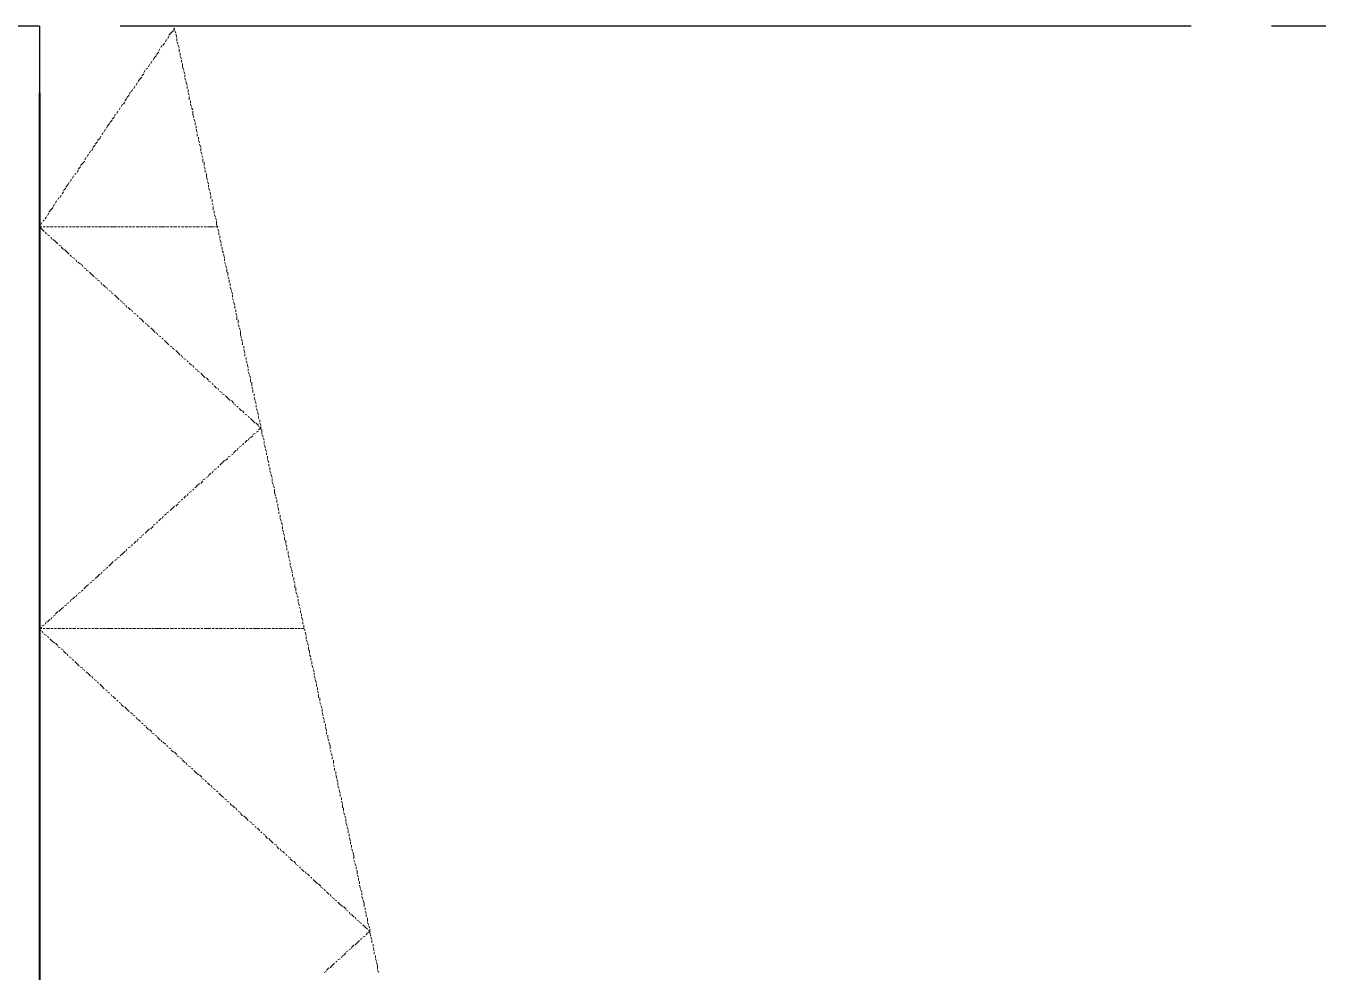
# Model space of a CAD drawing. Extents: x 8 to 21351, y 0 to 420.
# Drawn here: x 15751.75 to 15776.01, y 245.65 to 263.31 of the extents above; entities that cross this region are included whole.
import ezdxf

# ---------------------------------------------------------------- set-up
doc = ezdxf.new("R2010")
doc.units = 0

msp = doc.modelspace()

# ---------------------------------------------------------------- linework, layer by layer
at = {"lineweight": 25}
for p, q in [((15752.008, 263.313), (15750.992, 263.313)), ((15752.008, 263.313), (15752.008, 249.915)), ((15773.493, 263.313), (15753.511, 263.313)), ((15776.011, 263.313), (15774.995, 263.313)), ((15752.008, 248.412), (15752.008, 247.417)), ((15752.008, 245.914), (15752.008, 225.912))]:
    msp.add_line(p, q, dxfattribs=at)
at = {"color": 7, "lineweight": 5}
for p, q in [((15754.506, 263.229), (15754.464, 263.186)), ((15754.527, 263.271), (15754.506, 263.25)), ((15754.527, 263.25), (15754.527, 263.271)), ((15754.548, 263.186), (15754.527, 263.229)), ((15754.294, 262.954), (15754.273, 262.911)), ((15754.337, 262.996), (15754.316, 262.954)), ((15754.379, 263.059), (15754.358, 263.017)), ((15754.421, 263.123), (15754.4, 263.08)), ((15754.464, 263.186), (15754.421, 263.144)), ((15754.57, 263.102), (15754.548, 263.165)), ((15754.57, 263.038), (15754.57, 263.08)), ((15754.591, 262.975), (15754.57, 263.017)), ((15754.612, 262.911), (15754.591, 262.954)), ((15754.146, 262.721), (15754.125, 262.678)), ((15754.189, 262.763), (15754.146, 262.721)), ((15754.231, 262.827), (15754.189, 262.784)), ((15754.252, 262.89), (15754.231, 262.848)), ((15754.612, 262.827), (15754.612, 262.89)), ((15754.633, 262.763), (15754.633, 262.805)), ((15754.654, 262.699), (15754.633, 262.742)), ((15753.977, 262.488), (15753.956, 262.445)), ((15754.019, 262.53), (15753.998, 262.509)), ((15754.062, 262.594), (15754.04, 262.551)), ((15754.104, 262.657), (15754.083, 262.615)), ((15754.654, 262.636), (15754.654, 262.678)), ((15754.675, 262.551), (15754.675, 262.615)), ((15754.697, 262.488), (15754.675, 262.551)), ((15754.718, 262.424), (15754.697, 262.467)), ((15753.829, 262.255), (15753.808, 262.213)), ((15753.871, 262.318), (15753.85, 262.276)), ((15753.913, 262.361), (15753.871, 262.318)), ((15753.956, 262.424), (15753.913, 262.382)), ((15754.718, 262.361), (15754.718, 262.403)), ((15754.739, 262.297), (15754.718, 262.34)), ((15754.76, 262.213), (15754.739, 262.276)), ((15753.681, 262.022), (15753.638, 261.98)), ((15753.702, 262.086), (15753.681, 262.043)), ((15753.744, 262.128), (15753.723, 262.086)), ((15753.786, 262.192), (15753.765, 262.149)), ((15754.76, 262.149), (15754.76, 262.192)), ((15754.781, 262.086), (15754.781, 262.128)), ((15754.802, 262.022), (15754.781, 262.065)), ((15754.802, 261.938), (15754.802, 262.001)), ((15753.511, 261.789), (15753.49, 261.747)), ((15753.554, 261.853), (15753.532, 261.81)), ((15753.596, 261.895), (15753.575, 261.853)), ((15753.638, 261.959), (15753.596, 261.916)), ((15754.824, 261.874), (15754.824, 261.916)), ((15754.845, 261.81), (15754.824, 261.853)), ((15754.866, 261.747), (15754.845, 261.789)), ((15753.321, 261.493), (15753.278, 261.451)), ((15753.363, 261.557), (15753.321, 261.514)), ((15753.405, 261.62), (15753.363, 261.578)), ((15753.427, 261.662), (15753.405, 261.641)), ((15753.469, 261.726), (15753.448, 261.683)), ((15754.866, 261.662), (15754.866, 261.726)), ((15754.887, 261.599), (15754.866, 261.662)), ((15754.908, 261.535), (15754.887, 261.578)), ((15754.908, 261.472), (15754.908, 261.514)), ((15753.151, 261.26), (15753.13, 261.218)), ((15753.194, 261.324), (15753.173, 261.281)), ((15753.236, 261.387), (15753.215, 261.345)), ((15753.278, 261.451), (15753.257, 261.408)), ((15754.929, 261.408), (15754.929, 261.451)), ((15754.951, 261.324), (15754.929, 261.387)), ((15754.951, 261.26), (15754.951, 261.303)), ((15753.003, 261.027), (15752.982, 260.985)), ((15753.046, 261.091), (15753.003, 261.048)), ((15753.088, 261.154), (15753.046, 261.112)), ((15753.13, 261.218), (15753.088, 261.175)), ((15754.972, 261.197), (15754.972, 261.239)), ((15754.993, 261.133), (15754.972, 261.175)), ((15755.014, 261.048), (15754.993, 261.112)), ((15755.014, 260.985), (15755.014, 261.027)), ((15752.855, 260.795), (15752.813, 260.752)), ((15752.876, 260.858), (15752.855, 260.816)), ((15752.919, 260.921), (15752.897, 260.879)), ((15752.961, 260.985), (15752.94, 260.943)), ((15755.035, 260.921), (15755.014, 260.964)), ((15755.056, 260.858), (15755.035, 260.9)), ((15755.056, 260.773), (15755.056, 260.837)), ((15755.078, 260.71), (15755.078, 260.773)), ((15752.686, 260.562), (15752.665, 260.541)), ((15752.728, 260.625), (15752.707, 260.583)), ((15752.77, 260.689), (15752.728, 260.646)), ((15752.813, 260.752), (15752.77, 260.71)), ((15755.099, 260.646), (15755.078, 260.689)), ((15755.099, 260.583), (15755.099, 260.625)), ((15755.12, 260.498), (15755.12, 260.562)), ((15752.495, 260.286), (15752.453, 260.244)), ((15752.538, 260.35), (15752.495, 260.308)), ((15752.559, 260.392), (15752.538, 260.35)), ((15752.601, 260.456), (15752.58, 260.413)), ((15752.643, 260.519), (15752.622, 260.477)), ((15755.141, 260.435), (15755.12, 260.498)), ((15755.162, 260.371), (15755.141, 260.413)), ((15755.162, 260.308), (15755.162, 260.35)), ((15755.183, 260.244), (15755.162, 260.286)), ((15752.326, 260.054), (15752.305, 260.011)), ((15752.368, 260.117), (15752.347, 260.075)), ((15752.411, 260.159), (15752.389, 260.117)), ((15752.453, 260.223), (15752.432, 260.181)), ((15755.205, 260.159), (15755.183, 260.223)), ((15755.205, 260.096), (15755.205, 260.138)), ((15755.226, 260.033), (15755.226, 260.075)), ((15752.178, 259.821), (15752.157, 259.779)), ((15752.22, 259.884), (15752.178, 259.842)), ((15752.262, 259.927), (15752.22, 259.884)), ((15752.284, 259.99), (15752.262, 259.948)), ((15755.247, 259.969), (15755.226, 260.011)), ((15755.247, 259.884), (15755.247, 259.948)), ((15755.268, 259.821), (15755.268, 259.863)), ((15755.289, 259.757), (15755.268, 259.8)), ((15752.008, 259.588), (15752.008, 259.567)), ((15752.008, 259.567), (15752.051, 259.524)), ((15752.008, 259.524), (15752.008, 259.567)), ((15752.008, 259.567), (15752.051, 259.567)), ((15752.051, 259.651), (15752.03, 259.609)), ((15752.093, 259.694), (15752.072, 259.673)), ((15752.072, 259.567), (15752.114, 259.567)), ((15752.135, 259.757), (15752.114, 259.715)), ((15752.135, 259.567), (15752.178, 259.567)), ((15752.199, 259.567), (15752.262, 259.567)), ((15752.284, 259.567), (15752.326, 259.567)), ((15752.347, 259.567), (15752.389, 259.567)), ((15752.411, 259.567), (15752.474, 259.567)), ((15752.495, 259.567), (15752.538, 259.567)), ((15752.559, 259.567), (15752.601, 259.567)), ((15752.622, 259.567), (15752.665, 259.567)), ((15752.686, 259.567), (15752.749, 259.567)), ((15752.77, 259.567), (15752.813, 259.567)), ((15752.834, 259.567), (15752.876, 259.567)), ((15752.897, 259.567), (15752.961, 259.567)), ((15752.982, 259.567), (15753.024, 259.567)), ((15753.046, 259.567), (15753.088, 259.567)), ((15753.109, 259.567), (15753.173, 259.567)), ((15753.194, 259.567), (15753.236, 259.567)), ((15753.257, 259.567), (15753.3, 259.567)), ((15753.321, 259.567), (15753.384, 259.567)), ((15753.384, 259.567), (15753.448, 259.567)), ((15753.469, 259.567), (15753.511, 259.567)), ((15753.532, 259.567), (15753.575, 259.567)), ((15753.596, 259.567), (15753.659, 259.567)), ((15753.681, 259.567), (15753.723, 259.567)), ((15753.744, 259.567), (15753.786, 259.567)), ((15753.808, 259.567), (15753.871, 259.567)), ((15753.892, 259.567), (15753.935, 259.567)), ((15753.956, 259.567), (15753.998, 259.567)), ((15754.019, 259.567), (15754.083, 259.567)), ((15754.104, 259.567), (15754.146, 259.567)), ((15754.167, 259.567), (15754.21, 259.567)), ((15754.231, 259.567), (15754.294, 259.567)), ((15754.294, 259.567), (15754.358, 259.567)), ((15754.379, 259.567), (15754.421, 259.567)), ((15754.443, 259.567), (15754.485, 259.567)), ((15754.506, 259.567), (15754.57, 259.567)), ((15754.591, 259.567), (15754.633, 259.567)), ((15754.654, 259.567), (15754.697, 259.567)), ((15754.718, 259.567), (15754.781, 259.567)), ((15754.802, 259.567), (15754.845, 259.567)), ((15754.866, 259.567), (15754.908, 259.567)), ((15754.929, 259.567), (15754.993, 259.567)), ((15755.014, 259.567), (15755.056, 259.567)), ((15755.078, 259.567), (15755.12, 259.567)), ((15755.141, 259.567), (15755.205, 259.567)), ((15755.205, 259.567), (15755.268, 259.567)), ((15755.31, 259.694), (15755.289, 259.736)), ((15755.289, 259.567), (15755.332, 259.567)), ((15755.31, 259.609), (15755.31, 259.673)), ((15755.332, 259.546), (15755.31, 259.609)), ((15752.008, 259.461), (15752.008, 259.503)), ((15752.008, 259.397), (15752.008, 259.44)), ((15752.008, 259.313), (15752.008, 259.376)), ((15752.051, 259.524), (15752.093, 259.482)), ((15752.114, 259.461), (15752.135, 259.44)), ((15752.157, 259.419), (15752.199, 259.397)), ((15752.22, 259.376), (15752.241, 259.334)), ((15752.262, 259.334), (15752.305, 259.292)), ((15755.353, 259.482), (15755.332, 259.524)), ((15755.353, 259.419), (15755.353, 259.461)), ((15755.374, 259.355), (15755.374, 259.397)), ((15755.395, 259.271), (15755.374, 259.334)), ((15752.008, 259.249), (15752.008, 259.292)), ((15752.008, 259.186), (15752.008, 259.228)), ((15752.008, 259.101), (15752.008, 259.165)), ((15752.008, 259.038), (15752.008, 259.08)), ((15752.305, 259.292), (15752.347, 259.249)), ((15752.368, 259.228), (15752.411, 259.207)), ((15752.411, 259.186), (15752.453, 259.144)), ((15752.474, 259.144), (15752.516, 259.101)), ((15752.516, 259.101), (15752.559, 259.059)), ((15755.395, 259.207), (15755.395, 259.249)), ((15755.416, 259.144), (15755.416, 259.186)), ((15755.437, 259.08), (15755.416, 259.122)), ((15752.008, 258.974), (15752.008, 259.017)), ((15752.008, 258.889), (15752.008, 258.953)), ((15752.008, 258.826), (15752.008, 258.889)), ((15752.58, 259.038), (15752.601, 259.017)), ((15752.622, 258.995), (15752.665, 258.974)), ((15752.686, 258.953), (15752.707, 258.911)), ((15752.728, 258.911), (15752.77, 258.868)), ((15752.792, 258.868), (15752.813, 258.826)), ((15755.459, 258.995), (15755.437, 259.059)), ((15755.459, 258.932), (15755.459, 258.974)), ((15755.48, 258.868), (15755.459, 258.911)), ((15755.501, 258.805), (15755.48, 258.847)), ((15752.008, 258.762), (15752.008, 258.805)), ((15752.008, 258.699), (15752.008, 258.741)), ((15752.008, 258.614), (15752.008, 258.678)), ((15752.008, 258.551), (15752.008, 258.593)), ((15752.834, 258.805), (15752.876, 258.784)), ((15752.876, 258.762), (15752.919, 258.741)), ((15752.94, 258.72), (15752.982, 258.678)), ((15752.982, 258.678), (15753.024, 258.635)), ((15753.046, 258.614), (15753.088, 258.593)), ((15755.501, 258.72), (15755.501, 258.784)), ((15755.522, 258.657), (15755.522, 258.72)), ((15755.543, 258.593), (15755.522, 258.635)), ((15752.008, 258.487), (15752.008, 258.53)), ((15752.008, 258.403), (15752.008, 258.466)), ((15752.008, 258.339), (15752.008, 258.382)), ((15753.088, 258.572), (15753.13, 258.551)), ((15753.151, 258.53), (15753.173, 258.487)), ((15753.194, 258.487), (15753.236, 258.445)), ((15753.257, 258.445), (15753.278, 258.403)), ((15753.3, 258.382), (15753.342, 258.36)), ((15753.342, 258.339), (15753.384, 258.318)), ((15755.543, 258.53), (15755.543, 258.572)), ((15755.564, 258.466), (15755.564, 258.509)), ((15755.586, 258.382), (15755.564, 258.445)), ((15755.607, 258.318), (15755.586, 258.36)), ((15752.008, 258.276), (15752.008, 258.318)), ((15752.008, 258.191), (15752.008, 258.255)), ((15752.008, 258.127), (15752.008, 258.17)), ((15752.008, 258.064), (15752.008, 258.106)), ((15753.405, 258.297), (15753.448, 258.255)), ((15753.448, 258.255), (15753.49, 258.212)), ((15753.511, 258.191), (15753.554, 258.17)), ((15753.554, 258.149), (15753.596, 258.127)), ((15753.617, 258.106), (15753.638, 258.064)), ((15755.607, 258.255), (15755.607, 258.297)), ((15755.628, 258.191), (15755.607, 258.233)), ((15755.649, 258.106), (15755.628, 258.17)), ((15752.008, 257.979), (15752.008, 258.043)), ((15752.008, 257.916), (15752.008, 257.979)), ((15752.008, 257.852), (15752.008, 257.895)), ((15753.659, 258.064), (15753.702, 258.022)), ((15753.723, 258.022), (15753.744, 257.979)), ((15753.765, 257.958), (15753.808, 257.937)), ((15753.829, 257.916), (15753.85, 257.895)), ((15753.871, 257.873), (15753.913, 257.831)), ((15755.649, 258.043), (15755.649, 258.085)), ((15755.67, 257.979), (15755.67, 258.022)), ((15755.691, 257.916), (15755.67, 257.958)), ((15755.691, 257.831), (15755.691, 257.895)), ((15752.008, 257.789), (15752.008, 257.831)), ((15752.008, 257.704), (15752.008, 257.768)), ((15752.008, 257.641), (15752.008, 257.683)), ((15752.008, 257.577), (15752.008, 257.62)), ((15753.913, 257.831), (15753.956, 257.789)), ((15753.977, 257.768), (15754.019, 257.747)), ((15754.019, 257.725), (15754.062, 257.704)), ((15754.083, 257.683), (15754.125, 257.641)), ((15754.125, 257.641), (15754.167, 257.598)), ((15755.713, 257.768), (15755.713, 257.831)), ((15755.734, 257.704), (15755.713, 257.747)), ((15755.755, 257.641), (15755.734, 257.683)), ((15755.755, 257.556), (15755.755, 257.62)), ((15752.008, 257.492), (15752.008, 257.556)), ((15752.008, 257.429), (15752.008, 257.471)), ((15752.008, 257.365), (15752.008, 257.408)), ((15754.189, 257.598), (15754.21, 257.556)), ((15754.231, 257.535), (15754.273, 257.514)), ((15754.294, 257.492), (15754.316, 257.471)), ((15754.337, 257.45), (15754.379, 257.408)), ((15754.379, 257.408), (15754.421, 257.365)), ((15755.776, 257.492), (15755.755, 257.556)), ((15755.797, 257.429), (15755.776, 257.471)), ((15755.797, 257.365), (15755.797, 257.408)), ((15752.008, 257.281), (15752.008, 257.344)), ((15752.008, 257.217), (15752.008, 257.26)), ((15752.008, 257.154), (15752.008, 257.196)), ((15752.008, 257.069), (15752.008, 257.133)), ((15754.443, 257.344), (15754.485, 257.323)), ((15754.485, 257.302), (15754.527, 257.281)), ((15754.548, 257.26), (15754.591, 257.217)), ((15754.591, 257.217), (15754.633, 257.175)), ((15754.654, 257.175), (15754.675, 257.133)), ((15755.818, 257.302), (15755.818, 257.344)), ((15755.84, 257.217), (15755.818, 257.281)), ((15755.84, 257.154), (15755.84, 257.196)), ((15755.861, 257.09), (15755.861, 257.133)), ((15752.008, 257.006), (15752.008, 257.069)), ((15752.008, 256.942), (15752.008, 256.985)), ((15752.008, 256.879), (15752.008, 256.921)), ((15754.697, 257.111), (15754.739, 257.09)), ((15754.76, 257.069), (15754.781, 257.048)), ((15754.802, 257.027), (15754.845, 256.985)), ((15754.866, 256.985), (15754.887, 256.942)), ((15754.908, 256.921), (15754.951, 256.9)), ((15755.882, 257.027), (15755.861, 257.069)), ((15755.903, 256.942), (15755.882, 257.006)), ((15755.903, 256.879), (15755.903, 256.921)), ((15752.008, 256.794), (15752.008, 256.858)), ((15752.008, 256.731), (15752.008, 256.773)), ((15752.008, 256.667), (15752.008, 256.709)), ((15752.008, 256.582), (15752.008, 256.646)), ((15754.951, 256.879), (15754.993, 256.858)), ((15755.014, 256.836), (15755.056, 256.794)), ((15755.056, 256.794), (15755.099, 256.752)), ((15755.12, 256.752), (15755.162, 256.709)), ((15755.162, 256.688), (15755.205, 256.667)), ((15755.226, 256.646), (15755.247, 256.625)), ((15755.924, 256.815), (15755.903, 256.858)), ((15755.945, 256.752), (15755.924, 256.794)), ((15755.945, 256.667), (15755.945, 256.731)), ((15755.967, 256.603), (15755.967, 256.667)), ((15752.008, 256.519), (15752.008, 256.561)), ((15752.008, 256.455), (15752.008, 256.498)), ((15752.008, 256.371), (15752.008, 256.434)), ((15755.268, 256.603), (15755.31, 256.561)), ((15755.332, 256.561), (15755.353, 256.519)), ((15755.374, 256.498), (15755.416, 256.476)), ((15755.416, 256.455), (15755.459, 256.434)), ((15755.48, 256.413), (15755.522, 256.371)), ((15755.988, 256.54), (15755.967, 256.582)), ((15755.988, 256.476), (15755.988, 256.519)), ((15756.009, 256.413), (15756.009, 256.455)), ((15752.008, 256.307), (15752.008, 256.349)), ((15752.008, 256.244), (15752.008, 256.286)), ((15752.008, 256.159), (15752.008, 256.223)), ((15752.008, 256.096), (15752.008, 256.159)), ((15755.522, 256.371), (15755.564, 256.328)), ((15755.586, 256.328), (15755.628, 256.286)), ((15755.628, 256.265), (15755.67, 256.244)), ((15755.691, 256.223), (15755.713, 256.201)), ((15755.734, 256.18), (15755.776, 256.138)), ((15756.03, 256.328), (15756.009, 256.392)), ((15756.051, 256.265), (15756.03, 256.307)), ((15756.051, 256.201), (15756.051, 256.244)), ((15756.072, 256.138), (15756.051, 256.18)), ((15752.008, 256.032), (15752.008, 256.074)), ((15752.008, 255.968), (15752.008, 256.011)), ((15752.008, 255.884), (15752.008, 255.947)), ((15755.797, 256.138), (15755.818, 256.096)), ((15755.84, 256.074), (15755.882, 256.053)), ((15755.903, 256.032), (15755.924, 256.011)), ((15755.945, 255.99), (15755.988, 255.947)), ((15755.988, 255.947), (15756.03, 255.905)), ((15756.094, 256.053), (15756.072, 256.117)), ((15756.094, 255.99), (15756.094, 256.032)), ((15756.115, 255.926), (15756.115, 255.968)), ((15752.008, 255.82), (15752.008, 255.863)), ((15752.008, 255.757), (15752.008, 255.799)), ((15752.008, 255.672), (15752.008, 255.736)), ((15755.988, 255.672), (15755.945, 255.63)), ((15756.03, 255.714), (15755.988, 255.693)), ((15756.051, 255.905), (15756.094, 255.863)), ((15756.094, 255.757), (15756.051, 255.736)), ((15756.094, 255.841), (15756.136, 255.82)), ((15756.136, 255.82), (15756.094, 255.778)), ((15756.136, 255.863), (15756.115, 255.905)), ((15756.136, 255.778), (15756.136, 255.841)), ((15756.157, 255.714), (15756.157, 255.778)), ((15756.178, 255.651), (15756.157, 255.693)), ((15752.008, 255.609), (15752.008, 255.651)), ((15752.008, 255.545), (15752.008, 255.588)), ((15752.008, 255.46), (15752.008, 255.524)), ((15752.008, 255.397), (15752.008, 255.439)), ((15755.713, 255.439), (15755.691, 255.397)), ((15755.776, 255.482), (15755.734, 255.46)), ((15755.818, 255.524), (15755.797, 255.503)), ((15755.882, 255.588), (15755.84, 255.545)), ((15755.924, 255.63), (15755.903, 255.588)), ((15756.199, 255.588), (15756.178, 255.63)), ((15756.199, 255.524), (15756.199, 255.566)), ((15756.221, 255.439), (15756.199, 255.503)), ((15752.008, 255.333), (15752.008, 255.376)), ((15752.008, 255.27), (15752.008, 255.312)), ((15752.008, 255.185), (15752.008, 255.249)), ((15755.459, 255.206), (15755.416, 255.164)), ((15755.522, 255.249), (15755.48, 255.206)), ((15755.564, 255.291), (15755.522, 255.27)), ((15755.628, 255.333), (15755.586, 255.312)), ((15755.67, 255.397), (15755.628, 255.355)), ((15756.242, 255.376), (15756.221, 255.418)), ((15756.242, 255.312), (15756.242, 255.355)), ((15756.263, 255.249), (15756.263, 255.291)), ((15756.284, 255.164), (15756.263, 255.228)), ((15752.008, 255.122), (15752.008, 255.164)), ((15752.008, 255.058), (15752.008, 255.101)), ((15752.008, 254.974), (15752.008, 255.037)), ((15752.008, 254.91), (15752.008, 254.952)), ((15755.205, 254.974), (15755.162, 254.931)), ((15755.247, 255.016), (15755.226, 254.974)), ((15755.31, 255.058), (15755.268, 255.037)), ((15755.353, 255.101), (15755.332, 255.079)), ((15755.416, 255.164), (15755.374, 255.122)), ((15756.284, 255.101), (15756.284, 255.143)), ((15756.305, 255.037), (15756.305, 255.079)), ((15756.326, 254.974), (15756.305, 255.016)), ((15756.348, 254.889), (15756.326, 254.952)), ((15752.008, 254.847), (15752.008, 254.889)), ((15752.008, 254.762), (15752.008, 254.825)), ((15752.008, 254.698), (15752.008, 254.741)), ((15754.951, 254.741), (15754.908, 254.698)), ((15754.993, 254.783), (15754.951, 254.741)), ((15755.056, 254.825), (15755.014, 254.783)), ((15755.099, 254.868), (15755.056, 254.847)), ((15755.162, 254.91), (15755.12, 254.889)), ((15756.348, 254.825), (15756.348, 254.868)), ((15756.369, 254.762), (15756.348, 254.804)), ((15756.39, 254.698), (15756.369, 254.741)), ((15752.008, 254.635), (15752.008, 254.677)), ((15752.008, 254.55), (15752.008, 254.614)), ((15752.008, 254.487), (15752.008, 254.529)), ((15752.008, 254.423), (15752.008, 254.466)), ((15754.675, 254.487), (15754.654, 254.466)), ((15754.739, 254.55), (15754.697, 254.508)), ((15754.781, 254.593), (15754.76, 254.55)), ((15754.845, 254.635), (15754.802, 254.614)), ((15754.887, 254.677), (15754.866, 254.656)), ((15756.39, 254.614), (15756.39, 254.677)), ((15756.411, 254.55), (15756.39, 254.614)), ((15756.432, 254.487), (15756.411, 254.529)), ((15756.432, 254.423), (15756.432, 254.466)), ((15752.008, 254.36), (15752.008, 254.402)), ((15752.008, 254.275), (15752.008, 254.339)), ((15752.008, 254.212), (15752.008, 254.254)), ((15754.421, 254.254), (15754.379, 254.233)), ((15754.485, 254.317), (15754.443, 254.275)), ((15754.527, 254.36), (15754.485, 254.317)), ((15754.591, 254.402), (15754.548, 254.36)), ((15754.633, 254.445), (15754.591, 254.423)), ((15756.453, 254.36), (15756.453, 254.402)), ((15756.475, 254.275), (15756.453, 254.339)), ((15756.475, 254.212), (15756.475, 254.254)), ((15752.008, 254.148), (15752.008, 254.19)), ((15752.008, 254.063), (15752.008, 254.127)), ((15752.008, 254), (15752.008, 254.042)), ((15752.008, 253.936), (15752.008, 253.979)), ((15754.125, 253.979), (15754.083, 253.936)), ((15754.167, 254.021), (15754.125, 254)), ((15754.21, 254.063), (15754.189, 254.042)), ((15754.273, 254.127), (15754.231, 254.085)), ((15754.316, 254.169), (15754.294, 254.127)), ((15754.379, 254.212), (15754.337, 254.19)), ((15756.496, 254.148), (15756.496, 254.19)), ((15756.517, 254.085), (15756.496, 254.127)), ((15756.538, 254), (15756.517, 254.063)), ((15756.538, 253.936), (15756.538, 253.979)), ((15752.008, 253.852), (15752.008, 253.915)), ((15752.008, 253.788), (15752.008, 253.831)), ((15752.008, 253.725), (15752.008, 253.767)), ((15753.85, 253.746), (15753.829, 253.704)), ((15753.913, 253.788), (15753.871, 253.767)), ((15753.956, 253.831), (15753.913, 253.81)), ((15754.019, 253.894), (15753.977, 253.852)), ((15754.062, 253.936), (15754.019, 253.894)), ((15756.559, 253.873), (15756.538, 253.915)), ((15756.58, 253.81), (15756.559, 253.852)), ((15756.58, 253.725), (15756.58, 253.788)), ((15752.008, 253.64), (15752.008, 253.704)), ((15752.008, 253.577), (15752.008, 253.619)), ((15752.008, 253.513), (15752.008, 253.555)), ((15752.008, 253.45), (15752.008, 253.492)), ((15753.596, 253.513), (15753.554, 253.471)), ((15753.638, 253.555), (15753.617, 253.513)), ((15753.702, 253.598), (15753.659, 253.577)), ((15753.744, 253.64), (15753.723, 253.619)), ((15753.808, 253.704), (15753.765, 253.661)), ((15756.602, 253.661), (15756.602, 253.725)), ((15756.623, 253.598), (15756.602, 253.64)), ((15756.623, 253.534), (15756.623, 253.577)), ((15756.644, 253.471), (15756.644, 253.513)), ((15752.008, 253.365), (15752.008, 253.429)), ((15752.008, 253.302), (15752.008, 253.344)), ((15752.008, 253.238), (15752.008, 253.28)), ((15753.342, 253.28), (15753.3, 253.238)), ((15753.384, 253.323), (15753.342, 253.28)), ((15753.448, 253.365), (15753.405, 253.344)), ((15753.49, 253.407), (15753.448, 253.386)), ((15753.554, 253.471), (15753.511, 253.429)), ((15756.665, 253.386), (15756.644, 253.45)), ((15756.686, 253.323), (15756.665, 253.365)), ((15756.686, 253.259), (15756.686, 253.302)), ((15752.008, 253.153), (15752.008, 253.217)), ((15752.008, 253.09), (15752.008, 253.132)), ((15752.008, 253.026), (15752.008, 253.069)), ((15752.008, 252.942), (15752.008, 253.005)), ((15753.088, 253.048), (15753.046, 253.005)), ((15753.13, 253.09), (15753.088, 253.048)), ((15753.173, 253.132), (15753.151, 253.09)), ((15753.236, 253.174), (15753.194, 253.153)), ((15753.278, 253.217), (15753.257, 253.196)), ((15756.707, 253.196), (15756.686, 253.238)), ((15756.729, 253.111), (15756.707, 253.174)), ((15756.729, 253.048), (15756.729, 253.09)), ((15756.75, 252.984), (15756.75, 253.026)), ((15752.008, 252.878), (15752.008, 252.92)), ((15752.008, 252.815), (15752.008, 252.857)), ((15752.008, 252.73), (15752.008, 252.793)), ((15752.813, 252.793), (15752.792, 252.772)), ((15752.876, 252.857), (15752.834, 252.815)), ((15752.919, 252.899), (15752.876, 252.857)), ((15752.982, 252.942), (15752.94, 252.92)), ((15753.024, 252.984), (15752.982, 252.963)), ((15756.771, 252.92), (15756.75, 252.963)), ((15756.771, 252.836), (15756.771, 252.899)), ((15756.792, 252.772), (15756.792, 252.836)), ((15752.008, 252.667), (15752.008, 252.709)), ((15752.008, 252.603), (15752.008, 252.645)), ((15752.008, 252.54), (15752.008, 252.582)), ((15752.008, 252.455), (15752.008, 252.518)), ((15752.516, 252.518), (15752.474, 252.497)), ((15752.559, 252.561), (15752.516, 252.54)), ((15752.601, 252.624), (15752.58, 252.582)), ((15752.665, 252.667), (15752.622, 252.624)), ((15752.707, 252.709), (15752.686, 252.667)), ((15752.77, 252.751), (15752.728, 252.73)), ((15756.813, 252.709), (15756.792, 252.751)), ((15756.834, 252.645), (15756.813, 252.688)), ((15756.834, 252.582), (15756.834, 252.624)), ((15756.856, 252.497), (15756.834, 252.561)), ((15752.008, 252.391), (15752.008, 252.434)), ((15752.008, 252.328), (15752.008, 252.37)), ((15752.008, 252.243), (15752.008, 252.307)), ((15752.241, 252.286), (15752.22, 252.243)), ((15752.305, 252.328), (15752.262, 252.307)), ((15752.347, 252.391), (15752.305, 252.349)), ((15752.411, 252.434), (15752.368, 252.391)), ((15752.453, 252.476), (15752.411, 252.434)), ((15756.877, 252.434), (15756.856, 252.476)), ((15756.877, 252.37), (15756.877, 252.412)), ((15756.898, 252.307), (15756.898, 252.349)), ((15756.919, 252.222), (15756.898, 252.286)), ((15752.008, 252.18), (15752.008, 252.222)), ((15752.008, 252.116), (15752.008, 252.159)), ((15752.051, 252.095), (15752.008, 252.074)), ((15752.008, 252.031), (15752.008, 252.095)), ((15752.008, 252.074), (15752.051, 252.074)), ((15752.008, 252.074), (15752.03, 252.031)), ((15752.093, 252.137), (15752.051, 252.116)), ((15752.051, 252.031), (15752.072, 251.989)), ((15752.072, 252.074), (15752.114, 252.074)), ((15752.135, 252.201), (15752.114, 252.159)), ((15752.135, 252.074), (15752.199, 252.074)), ((15752.199, 252.243), (15752.157, 252.201)), ((15752.22, 252.074), (15752.262, 252.074)), ((15752.284, 252.074), (15752.326, 252.074)), ((15752.347, 252.074), (15752.411, 252.074)), ((15752.432, 252.074), (15752.474, 252.074)), ((15752.495, 252.074), (15752.538, 252.074)), ((15752.559, 252.074), (15752.601, 252.074)), ((15752.622, 252.074), (15752.686, 252.074)), ((15752.707, 252.074), (15752.749, 252.074)), ((15752.77, 252.074), (15752.813, 252.074)), ((15752.834, 252.074), (15752.897, 252.074)), ((15752.919, 252.074), (15752.961, 252.074)), ((15752.982, 252.074), (15753.024, 252.074)), ((15753.046, 252.074), (15753.109, 252.074)), ((15753.13, 252.074), (15753.173, 252.074)), ((15753.194, 252.074), (15753.236, 252.074)), ((15753.257, 252.074), (15753.321, 252.074)), ((15753.321, 252.074), (15753.384, 252.074)), ((15753.405, 252.074), (15753.448, 252.074)), ((15753.469, 252.074), (15753.511, 252.074)), ((15753.532, 252.074), (15753.596, 252.074)), ((15753.617, 252.074), (15753.659, 252.074)), ((15753.681, 252.074), (15753.723, 252.074)), ((15753.744, 252.074), (15753.808, 252.074)), ((15753.829, 252.074), (15753.871, 252.074)), ((15753.892, 252.074), (15753.935, 252.074)), ((15753.956, 252.074), (15754.019, 252.074)), ((15754.04, 252.074), (15754.083, 252.074)), ((15754.104, 252.074), (15754.146, 252.074)), ((15754.167, 252.074), (15754.231, 252.074)), ((15754.231, 252.074), (15754.294, 252.074)), ((15754.316, 252.074), (15754.358, 252.074)), ((15754.379, 252.074), (15754.421, 252.074)), ((15754.443, 252.074), (15754.506, 252.074)), ((15754.527, 252.074), (15754.57, 252.074)), ((15754.591, 252.074), (15754.633, 252.074)), ((15754.654, 252.074), (15754.718, 252.074)), ((15754.739, 252.074), (15754.781, 252.074)), ((15754.802, 252.074), (15754.845, 252.074)), ((15754.866, 252.074), (15754.929, 252.074)), ((15754.951, 252.074), (15754.993, 252.074)), ((15755.014, 252.074), (15755.056, 252.074)), ((15755.078, 252.074), (15755.141, 252.074)), ((15755.141, 252.074), (15755.205, 252.074)), ((15755.226, 252.074), (15755.268, 252.074)), ((15755.289, 252.074), (15755.332, 252.074)), ((15755.353, 252.074), (15755.416, 252.074)), ((15755.437, 252.074), (15755.48, 252.074)), ((15755.501, 252.074), (15755.543, 252.074)), ((15755.564, 252.074), (15755.628, 252.074)), ((15755.649, 252.074), (15755.691, 252.074)), ((15755.713, 252.074), (15755.755, 252.074)), ((15755.776, 252.074), (15755.84, 252.074)), ((15755.861, 252.074), (15755.903, 252.074)), ((15755.924, 252.074), (15755.967, 252.074)), ((15755.988, 252.074), (15756.051, 252.074)), ((15756.051, 252.074), (15756.115, 252.074)), ((15756.136, 252.074), (15756.178, 252.074)), ((15756.199, 252.074), (15756.242, 252.074)), ((15756.263, 252.074), (15756.326, 252.074)), ((15756.348, 252.074), (15756.39, 252.074)), ((15756.411, 252.074), (15756.453, 252.074)), ((15756.475, 252.074), (15756.538, 252.074)), ((15756.559, 252.074), (15756.602, 252.074)), ((15756.623, 252.074), (15756.665, 252.074)), ((15756.686, 252.074), (15756.75, 252.074)), ((15756.771, 252.074), (15756.813, 252.074)), ((15756.834, 252.074), (15756.877, 252.074)), ((15756.898, 252.074), (15756.94, 252.074)), ((15756.919, 252.159), (15756.919, 252.201)), ((15756.94, 252.095), (15756.94, 252.137)), ((15756.961, 252.031), (15756.94, 252.074)), ((15752.008, 251.968), (15752.008, 252.01)), ((15752.008, 251.905), (15752.008, 251.947)), ((15752.008, 251.82), (15752.008, 251.883)), ((15752.008, 251.756), (15752.008, 251.799)), ((15752.093, 251.968), (15752.135, 251.947)), ((15752.157, 251.926), (15752.178, 251.905)), ((15752.199, 251.883), (15752.241, 251.841)), ((15752.241, 251.841), (15752.284, 251.799)), ((15752.305, 251.799), (15752.347, 251.756)), ((15756.983, 251.947), (15756.961, 252.01)), ((15756.983, 251.883), (15756.983, 251.926)), ((15757.004, 251.82), (15756.983, 251.862)), ((15757.025, 251.756), (15757.004, 251.799)), ((15752.008, 251.693), (15752.008, 251.735)), ((15752.008, 251.629), (15752.008, 251.672)), ((15752.008, 251.545), (15752.008, 251.608)), ((15752.347, 251.735), (15752.389, 251.714)), ((15752.411, 251.693), (15752.453, 251.672)), ((15752.453, 251.65), (15752.495, 251.608)), ((15752.516, 251.608), (15752.538, 251.566)), ((15757.025, 251.672), (15757.025, 251.735)), ((15757.046, 251.608), (15757.046, 251.672)), ((15757.067, 251.545), (15757.046, 251.587)), ((15752.008, 251.481), (15752.008, 251.524)), ((15752.008, 251.418), (15752.008, 251.46)), ((15752.008, 251.333), (15752.008, 251.397)), ((15752.008, 251.269), (15752.008, 251.312)), ((15752.559, 251.545), (15752.601, 251.524)), ((15752.622, 251.502), (15752.643, 251.481)), ((15752.665, 251.46), (15752.707, 251.418)), ((15752.707, 251.418), (15752.749, 251.375)), ((15752.77, 251.354), (15752.813, 251.333)), ((15752.813, 251.312), (15752.855, 251.291)), ((15757.067, 251.481), (15757.067, 251.524)), ((15757.088, 251.418), (15757.088, 251.46)), ((15757.11, 251.333), (15757.088, 251.397)), ((15757.131, 251.269), (15757.11, 251.312)), ((15752.008, 251.206), (15752.008, 251.248)), ((15752.008, 251.121), (15752.008, 251.185)), ((15752.008, 251.058), (15752.008, 251.1)), ((15752.876, 251.269), (15752.919, 251.227)), ((15752.919, 251.227), (15752.961, 251.185)), ((15752.982, 251.185), (15753.003, 251.143)), ((15753.024, 251.121), (15753.067, 251.1)), ((15753.088, 251.079), (15753.109, 251.058)), ((15757.131, 251.206), (15757.131, 251.248)), ((15757.152, 251.143), (15757.131, 251.185)), ((15757.173, 251.058), (15757.152, 251.121)), ((15752.008, 250.994), (15752.008, 251.037)), ((15752.008, 250.91), (15752.008, 250.973)), ((15752.008, 250.846), (15752.008, 250.888)), ((15752.008, 250.783), (15752.008, 250.825)), ((15753.13, 251.037), (15753.173, 250.994)), ((15753.173, 250.994), (15753.215, 250.952)), ((15753.236, 250.931), (15753.278, 250.91)), ((15753.278, 250.888), (15753.321, 250.867)), ((15753.342, 250.846), (15753.363, 250.804)), ((15757.173, 250.994), (15757.173, 251.037)), ((15757.194, 250.931), (15757.194, 250.973)), ((15757.215, 250.867), (15757.194, 250.91)), ((15757.215, 250.783), (15757.215, 250.846)), ((15752.008, 250.719), (15752.008, 250.762)), ((15752.008, 250.634), (15752.008, 250.698)), ((15752.008, 250.571), (15752.008, 250.613)), ((15753.384, 250.804), (15753.427, 250.762)), ((15753.448, 250.74), (15753.469, 250.719)), ((15753.49, 250.698), (15753.532, 250.677)), ((15753.532, 250.656), (15753.575, 250.613)), ((15753.596, 250.613), (15753.638, 250.571)), ((15757.237, 250.719), (15757.237, 250.783)), ((15757.258, 250.656), (15757.237, 250.698)), ((15757.279, 250.592), (15757.258, 250.634)), ((15752.008, 250.507), (15752.008, 250.55)), ((15752.008, 250.423), (15752.008, 250.486)), ((15752.008, 250.359), (15752.008, 250.402)), ((15752.008, 250.296), (15752.008, 250.338)), ((15753.638, 250.571), (15753.681, 250.529)), ((15753.702, 250.507), (15753.744, 250.486)), ((15753.744, 250.465), (15753.786, 250.444)), ((15753.808, 250.423), (15753.829, 250.381)), ((15753.85, 250.381), (15753.892, 250.338)), ((15757.279, 250.529), (15757.279, 250.571)), ((15757.3, 250.444), (15757.279, 250.507)), ((15757.321, 250.381), (15757.3, 250.423)), ((15757.321, 250.317), (15757.321, 250.359)), ((15752.008, 250.211), (15752.008, 250.275)), ((15752.008, 250.148), (15752.008, 250.19)), ((15752.008, 250.084), (15752.008, 250.126)), ((15753.913, 250.317), (15753.935, 250.296)), ((15753.956, 250.275), (15753.998, 250.254)), ((15753.998, 250.232), (15754.04, 250.19)), ((15754.062, 250.19), (15754.104, 250.148)), ((15754.104, 250.126), (15754.146, 250.105)), ((15757.342, 250.254), (15757.342, 250.296)), ((15757.364, 250.169), (15757.342, 250.232)), ((15757.364, 250.105), (15757.364, 250.148)), ((15752.008, 250), (15752.008, 250.063)), ((15752.008, 249.936), (15752.008, 249.978)), ((15752.008, 249.873), (15752.008, 249.915)), ((15752.008, 249.809), (15752.008, 249.851)), ((15754.167, 250.084), (15754.21, 250.063)), ((15754.21, 250.042), (15754.252, 250)), ((15754.273, 250), (15754.294, 249.957)), ((15754.316, 249.957), (15754.358, 249.915)), ((15754.379, 249.894), (15754.4, 249.873)), ((15754.421, 249.851), (15754.464, 249.83)), ((15757.385, 250.042), (15757.385, 250.084)), ((15757.406, 249.978), (15757.385, 250.021)), ((15757.427, 249.894), (15757.406, 249.957)), ((15757.427, 249.83), (15757.427, 249.894)), ((15752.008, 249.724), (15752.008, 249.788)), ((15752.008, 249.661), (15752.008, 249.703)), ((15752.008, 249.597), (15752.008, 249.64)), ((15754.464, 249.809), (15754.506, 249.767)), ((15754.527, 249.767), (15754.57, 249.724)), ((15754.57, 249.703), (15754.612, 249.682)), ((15754.633, 249.661), (15754.675, 249.64)), ((15754.675, 249.619), (15754.718, 249.576)), ((15757.448, 249.767), (15757.427, 249.809)), ((15757.469, 249.703), (15757.448, 249.745)), ((15757.469, 249.64), (15757.469, 249.682)), ((15757.491, 249.555), (15757.491, 249.619)), ((15752.008, 249.513), (15752.008, 249.576)), ((15752.008, 249.449), (15752.008, 249.492)), ((15752.008, 249.386), (15752.008, 249.428)), ((15752.008, 249.301), (15752.008, 249.364)), ((15754.739, 249.576), (15754.76, 249.534)), ((15754.781, 249.513), (15754.824, 249.492)), ((15754.845, 249.47), (15754.866, 249.449)), ((15754.887, 249.428), (15754.929, 249.386)), ((15754.929, 249.386), (15754.972, 249.343)), ((15757.512, 249.492), (15757.491, 249.534)), ((15757.512, 249.428), (15757.512, 249.47)), ((15757.533, 249.364), (15757.533, 249.407)), ((15752.008, 249.238), (15752.008, 249.28)), ((15752.008, 249.174), (15752.008, 249.216)), ((15752.008, 249.089), (15752.008, 249.153)), ((15754.993, 249.343), (15755.035, 249.301)), ((15755.035, 249.28), (15755.078, 249.259)), ((15755.099, 249.238), (15755.12, 249.216)), ((15755.141, 249.195), (15755.183, 249.153)), ((15755.205, 249.153), (15755.226, 249.111)), ((15757.554, 249.28), (15757.533, 249.343)), ((15757.575, 249.216), (15757.554, 249.259)), ((15757.575, 249.153), (15757.575, 249.195)), ((15757.596, 249.089), (15757.575, 249.132)), ((15752.008, 249.026), (15752.008, 249.089)), ((15752.008, 248.962), (15752.008, 249.005)), ((15752.008, 248.899), (15752.008, 248.941)), ((15752.008, 248.814), (15752.008, 248.878)), ((15755.247, 249.089), (15755.289, 249.068)), ((15755.31, 249.047), (15755.332, 249.026)), ((15755.353, 249.005), (15755.395, 248.962)), ((15755.395, 248.962), (15755.437, 248.92)), ((15755.459, 248.899), (15755.501, 248.878)), ((15757.618, 249.005), (15757.596, 249.068)), ((15757.618, 248.941), (15757.618, 248.983)), ((15757.639, 248.878), (15757.639, 248.92)), ((15752.008, 248.751), (15752.008, 248.793)), ((15752.008, 248.687), (15752.008, 248.729)), ((15752.008, 248.602), (15752.008, 248.666)), ((15755.501, 248.857), (15755.543, 248.835)), ((15755.564, 248.814), (15755.586, 248.772)), ((15755.607, 248.772), (15755.649, 248.729)), ((15755.67, 248.729), (15755.691, 248.687)), ((15755.713, 248.666), (15755.755, 248.645)), ((15757.66, 248.814), (15757.639, 248.857)), ((15757.66, 248.729), (15757.66, 248.793)), ((15757.681, 248.666), (15757.681, 248.729)), ((15757.702, 248.602), (15757.681, 248.645)), ((15752.008, 248.539), (15752.008, 248.581)), ((15752.008, 248.476), (15752.008, 248.518)), ((15752.008, 248.391), (15752.008, 248.454)), ((15755.755, 248.624), (15755.797, 248.581)), ((15755.818, 248.581), (15755.861, 248.539)), ((15755.861, 248.539), (15755.903, 248.497)), ((15755.924, 248.476), (15755.967, 248.454)), ((15755.967, 248.433), (15756.009, 248.412)), ((15757.723, 248.539), (15757.702, 248.581)), ((15757.723, 248.476), (15757.723, 248.518)), ((15757.745, 248.391), (15757.723, 248.454)), ((15752.008, 248.327), (15752.008, 248.37)), ((15752.008, 248.264), (15752.008, 248.306)), ((15752.008, 248.179), (15752.008, 248.243)), ((15752.008, 248.116), (15752.008, 248.179)), ((15756.03, 248.391), (15756.051, 248.349)), ((15756.072, 248.349), (15756.115, 248.306)), ((15756.136, 248.285), (15756.157, 248.264)), ((15756.178, 248.243), (15756.221, 248.221)), ((15756.221, 248.2), (15756.263, 248.158)), ((15756.284, 248.158), (15756.326, 248.116)), ((15757.766, 248.327), (15757.745, 248.37)), ((15757.766, 248.264), (15757.766, 248.306)), ((15757.787, 248.2), (15757.787, 248.243)), ((15757.808, 248.116), (15757.787, 248.179)), ((15752.008, 248.052), (15752.008, 248.095)), ((15752.008, 247.989), (15752.008, 248.031)), ((15752.008, 247.904), (15752.008, 247.968)), ((15756.326, 248.116), (15756.369, 248.073)), ((15756.39, 248.052), (15756.432, 248.031)), ((15756.432, 248.01), (15756.475, 247.968)), ((15756.496, 247.968), (15756.517, 247.925)), ((15756.538, 247.925), (15756.58, 247.883)), ((15757.808, 248.052), (15757.808, 248.095)), ((15757.829, 247.989), (15757.829, 248.031)), ((15757.85, 247.925), (15757.829, 247.968)), ((15752.008, 247.84), (15752.008, 247.883)), ((15752.008, 247.777), (15752.008, 247.819)), ((15752.008, 247.692), (15752.008, 247.756)), ((15752.008, 247.629), (15752.008, 247.671)), ((15756.602, 247.862), (15756.623, 247.84)), ((15756.644, 247.819), (15756.686, 247.798)), ((15756.686, 247.777), (15756.729, 247.735)), ((15756.75, 247.735), (15756.792, 247.692)), ((15756.792, 247.671), (15756.834, 247.65)), ((15757.872, 247.84), (15757.85, 247.904)), ((15757.872, 247.777), (15757.872, 247.84)), ((15757.893, 247.714), (15757.872, 247.756)), ((15757.914, 247.65), (15757.893, 247.692)), ((15752.008, 247.565), (15752.008, 247.608)), ((15752.008, 247.481), (15752.008, 247.544)), ((15752.008, 247.417), (15752.008, 247.459)), ((15756.856, 247.629), (15756.877, 247.608)), ((15756.898, 247.586), (15756.94, 247.544)), ((15756.961, 247.544), (15756.983, 247.502)), ((15757.004, 247.502), (15757.046, 247.459)), ((15757.067, 247.438), (15757.088, 247.417)), ((15757.914, 247.586), (15757.914, 247.629)), ((15757.935, 247.502), (15757.935, 247.565)), ((15757.956, 247.438), (15757.935, 247.481)), ((15752.008, 247.354), (15752.008, 247.396)), ((15752.008, 247.269), (15752.008, 247.333)), ((15752.008, 247.206), (15752.008, 247.269)), ((15752.008, 247.142), (15752.008, 247.184)), ((15757.11, 247.396), (15757.152, 247.354)), ((15757.152, 247.354), (15757.194, 247.311)), ((15757.215, 247.311), (15757.258, 247.269)), ((15757.258, 247.248), (15757.3, 247.227)), ((15757.321, 247.206), (15757.342, 247.184)), ((15757.956, 247.375), (15757.956, 247.417)), ((15757.977, 247.311), (15757.977, 247.354)), ((15757.999, 247.227), (15757.977, 247.29)), ((15758.02, 247.163), (15757.999, 247.206)), ((15752.008, 247.078), (15752.008, 247.121)), ((15752.008, 246.994), (15752.008, 247.057)), ((15752.008, 246.93), (15752.008, 246.973)), ((15757.364, 247.163), (15757.406, 247.121)), ((15757.427, 247.121), (15757.448, 247.078)), ((15757.469, 247.057), (15757.512, 247.036)), ((15757.512, 247.015), (15757.554, 246.994)), ((15757.575, 246.973), (15757.618, 246.93)), ((15758.02, 247.1), (15758.02, 247.142)), ((15758.041, 247.036), (15758.02, 247.078)), ((15758.062, 246.952), (15758.041, 247.015)), ((15758.062, 246.888), (15758.062, 246.952)), ((15752.008, 246.867), (15752.008, 246.909)), ((15752.008, 246.782), (15752.008, 246.846)), ((15752.008, 246.719), (15752.008, 246.761)), ((15752.008, 246.655), (15752.008, 246.697)), ((15757.618, 246.93), (15757.66, 246.888)), ((15757.681, 246.888), (15757.723, 246.846)), ((15757.723, 246.825), (15757.766, 246.803)), ((15757.787, 246.782), (15757.808, 246.74)), ((15757.829, 246.74), (15757.872, 246.697)), ((15757.893, 246.697), (15757.914, 246.655)), ((15758.083, 246.825), (15758.083, 246.867)), ((15758.104, 246.761), (15758.083, 246.803)), ((15758.104, 246.697), (15758.104, 246.74)), ((15752.008, 246.571), (15752.008, 246.634)), ((15752.008, 246.507), (15752.008, 246.549)), ((15752.008, 246.443), (15752.008, 246.486)), ((15757.935, 246.634), (15757.977, 246.613)), ((15757.977, 246.592), (15758.02, 246.571)), ((15758.041, 246.549), (15758.083, 246.507)), ((15758.083, 246.507), (15758.126, 246.465)), ((15758.126, 246.613), (15758.126, 246.676)), ((15758.147, 246.549), (15758.126, 246.592)), ((15758.168, 246.486), (15758.147, 246.528)), ((15758.168, 246.422), (15758.168, 246.465)), ((15752.008, 246.359), (15752.008, 246.422)), ((15752.008, 246.295), (15752.008, 246.359)), ((15752.008, 246.232), (15752.008, 246.274)), ((15752.008, 246.168), (15752.008, 246.211)), ((15757.935, 246.211), (15757.893, 246.168)), ((15757.977, 246.253), (15757.935, 246.211)), ((15758.02, 246.295), (15757.999, 246.274)), ((15758.083, 246.338), (15758.041, 246.316)), ((15758.126, 246.401), (15758.104, 246.359)), ((15758.147, 246.443), (15758.168, 246.422)), ((15758.168, 246.422), (15758.147, 246.401)), ((15758.189, 246.338), (15758.168, 246.401)), ((15758.21, 246.274), (15758.189, 246.316)), ((15758.21, 246.211), (15758.21, 246.253)), ((15752.008, 246.084), (15752.008, 246.147)), ((15752.008, 246.02), (15752.008, 246.062)), ((15752.008, 245.957), (15752.008, 245.999)), ((15757.66, 245.978), (15757.639, 245.935)), ((15757.723, 246.02), (15757.681, 245.978)), ((15757.766, 246.062), (15757.723, 246.041)), ((15757.829, 246.105), (15757.787, 246.084)), ((15757.872, 246.168), (15757.829, 246.126)), ((15758.231, 246.147), (15758.231, 246.19)), ((15758.253, 246.062), (15758.231, 246.126)), ((15758.253, 245.999), (15758.253, 246.041)), ((15758.274, 245.935), (15758.274, 245.978)), ((15752.008, 245.872), (15752.008, 245.935)), ((15752.008, 245.809), (15752.008, 245.851)), ((15752.008, 245.745), (15752.008, 245.787)), ((15752.008, 245.66), (15752.008, 245.724)), ((15757.406, 245.745), (15757.364, 245.703)), ((15757.469, 245.787), (15757.427, 245.745)), ((15757.512, 245.83), (15757.469, 245.787)), ((15757.554, 245.872), (15757.533, 245.851)), ((15757.618, 245.914), (15757.575, 245.893)), ((15758.295, 245.872), (15758.274, 245.914)), ((15758.316, 245.787), (15758.295, 245.851)), ((15758.316, 245.724), (15758.316, 245.787)), ((15757.364, 245.681), (15757.321, 245.66)), ((15758.337, 245.66), (15758.316, 245.703))]:
    msp.add_line(p, q, dxfattribs=at)
at = {"color": 7, "lineweight": 40}
msp.add_line((15752.008, 262.065), (15752.008, 174.561), dxfattribs=at)

doc.saveas('drawing.dxf')
